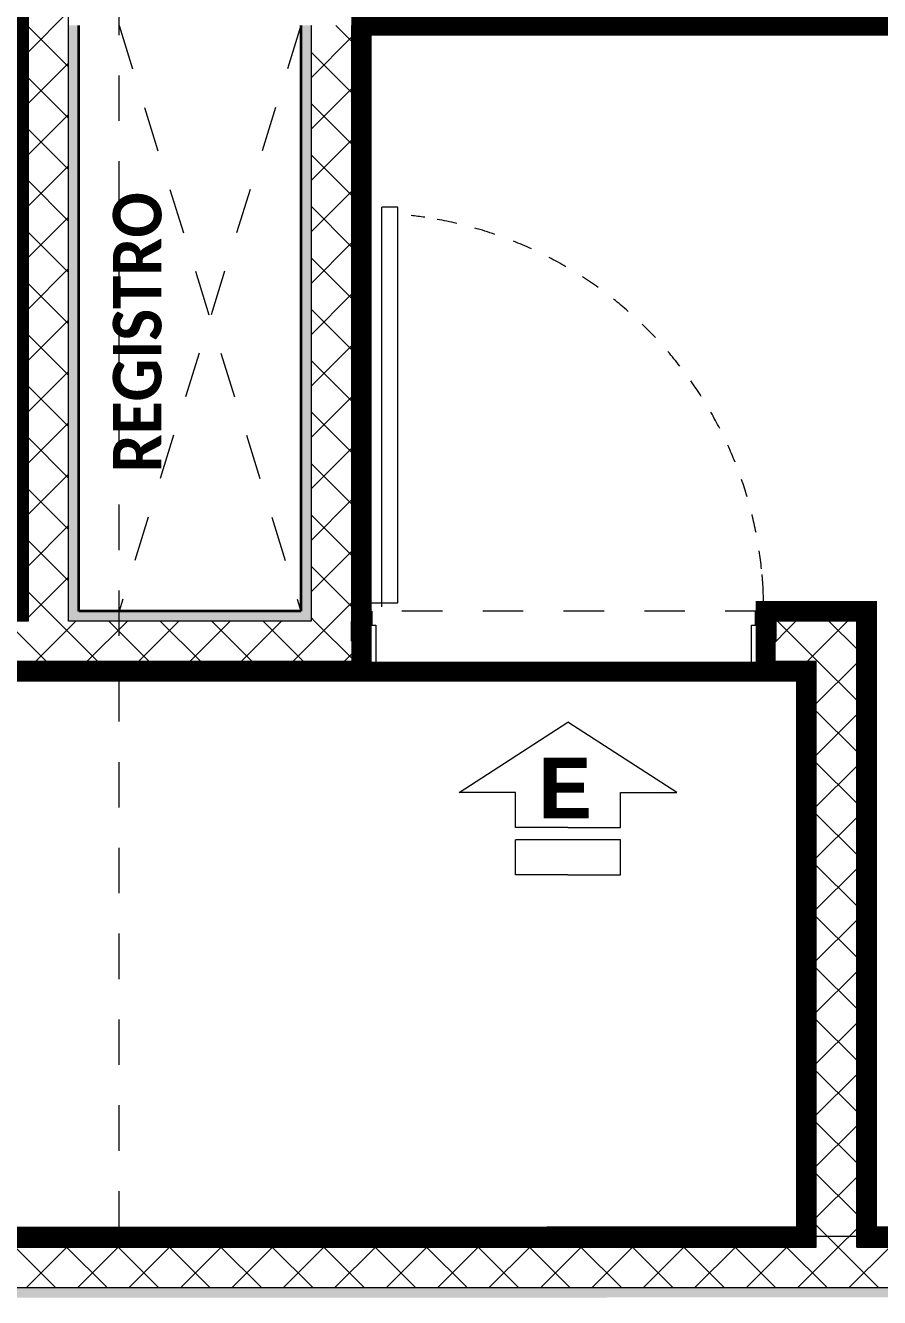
# Model space of a CAD drawing. Header units: metres. Extents: x -144 to 1000, y -717 to 29.
# Drawn here: x 558.83 to 560.943, y -557.42 to -554.27 of the extents above; entities that cross this region are included whole.
import ezdxf

# ---------------------------------------------------------------- set-up
doc = ezdxf.new("R2010")
doc.units = ezdxf.units.M
for name, pattern in [('Basculante', [0.11625, 0.075, -0.04125]), ('basculante modificado', [0.18, 0.1125, -0.0675]), ('Trazo', [0.45, 0.225, -0.225])]:
    doc.linetypes.add(name, pattern=pattern)
doc.layers.get('0').update_dxf_attribs({"color": 1})
doc.layers.add('00-MEDICION', color=30, linetype='Continuous')
for name, color, linetype, lineweight in [('A-DETL', 1, 'Continuous', 9), ('A-DETL-GENF', 1, 'Continuous', 9), ('A-DOOR', 1, 'Continuous', 9), ('A-DOOR-FRAM', 1, 'Continuous', 9), ('A-DOOR-HDLN', 1, 'Trazo', 20), ('A-WALL', 4, 'Continuous', 9), ('G-ANNO-TEXT', 2, 'Continuous', 9)]:
    doc.layers.add(name, color=color, linetype=linetype, lineweight=lineweight)
doc.layers.add('A-WALL-PATT', color=7, linetype='Continuous', lineweight=35, true_color=0x9c9c9c)
doc.styles.add('Calibri_B_1', font='calibrib.ttf', dxfattribs={"height": 0.135})
doc.styles.add('Courier New_B', font='courbd.ttf', dxfattribs={"height": 0.1125})

# ---------------------------------------------------------------- blocks, each defined once
blk = doc.blocks.new('O')
at = {"layer": 'A-WALL-PATT', "lineweight": 5, "true_color": 0x747474}
h = blk.add_hatch(color=8, dxfattribs=at)
h.paths.add_polyline_path([(563.6777, -492.7188), (563.6777, -490.7688), (563.6527, -490.7688), (563.6527, -492.7188)])
h.paths.add_polyline_path([(563.6527, -490.6188), (563.6777, -490.6188), (563.6777, -485.6688), (563.6527, -485.6688), (563.6527, -490.4938)])
h.paths.add_polyline_path([(563.6777, -485.5188), (563.6777, -485.119), (563.6527, -485.119), (563.6527, -485.5188)])
at = {"layer": 'A-WALL-PATT', "true_color": 0x747474}
h = blk.add_hatch(color=8, dxfattribs=at)
h.paths.add_polyline_path([(563.8027, -492.7188), (563.8027, -491.2688), (563.7777, -491.2688), (563.7777, -492.7188)])
h.paths.add_polyline_path([(563.7777, -491.1188), (563.8027, -491.1188), (563.8027, -488.8188), (563.7777, -488.8188), (563.7777, -490.9987)])
h.paths.add_polyline_path([(563.7777, -488.6688), (563.8027, -488.6688), (563.8027, -485.269), (563.7777, -485.269), (563.7777, -488.1128)])
for points in [[(564.3777, -492.7188), (564.3777, -491.2688), (564.3527, -491.2688), (564.3527, -492.7188)], [(565.728, -494.2688), (565.753, -494.2688), (565.753, -492.7438), (565.728, -492.7438), (565.728, -493.6334)]]:
    blk.add_hatch(color=8, dxfattribs=at).paths.add_polyline_path(points)
at = {"layer": 'A-WALL-PATT', "lineweight": 5, "true_color": 0x747474}
for points in [[(564.5027, -492.7188), (564.5027, -491.2688), (564.4777, -491.2688), (564.4777, -492.7188)], [(565.603, -494.2688), (565.628, -494.2688), (565.628, -492.8688), (565.603, -492.8688), (565.603, -493.6334)]]:
    blk.add_hatch(color=8, dxfattribs=at).paths.add_polyline_path(points)
h = blk.add_hatch(color=8, dxfattribs=at)
h.paths.add_polyline_path([(562.4276, -492.7938), (562.4526, -492.7938), (562.4526, -492.7188), (562.1527, -492.7188), (562.1538, -492.7438), (562.4276, -492.7438), (562.4276, -492.7538)])
h.paths.add_polyline_path([(560.2274, -492.7938), (560.2274, -492.7188), (560.2024, -492.7188), (560.2024, -492.7938)])
h.paths.add_polyline_path([(564.4992, -492.7938), (564.5028, -492.7938), (564.5027, -492.7188), (564.4777, -492.7188), (564.4778, -492.7938)])
h.paths.add_polyline_path([(559.1774, -492.7938), (559.2024, -492.7938), (559.2024, -492.7188), (558.9524, -492.7188), (558.9524, -492.7438), (559.1774, -492.7438), (559.1774, -492.7538)])
h.paths.add_polyline_path([(563.4526, -492.7938), (563.4776, -492.7938), (563.4776, -492.7438), (563.6777, -492.7438), (563.6777, -492.7188), (563.4526, -492.7188), (563.4526, -492.7538)])
h.paths.add_polyline_path([(565.5028, -492.7938), (565.5278, -492.7938), (565.5278, -492.7438), (565.753, -492.7438), (565.753, -492.7188), (565.5028, -492.7188), (565.5028, -492.7538)])
h.paths.add_polyline_path([(564.3777, -492.7438), (564.3777, -492.7188), (563.7777, -492.7188), (563.7777, -492.7438), (564.3527, -492.7438)])
h.paths.add_polyline_path([(560.3294, -492.7438), (560.9277, -492.7438), (560.9277, -492.7188), (560.3277, -492.7188), (560.3277, -492.7438)])
h.paths.add_polyline_path([(562.0517, -492.7438), (562.0527, -492.7438), (562.0527, -492.7188), (561.0277, -492.7188), (561.0277, -492.7438), (561.6928, -492.7438)])
at = {"layer": 'A-WALL-PATT', "true_color": 0x747474}
h = blk.add_hatch(color=8, dxfattribs=at)
h.paths.add_polyline_path([(565.603, -492.8688), (565.628, -492.8688), (565.628, -492.8438), (565.5028, -492.8438), (565.5028, -492.8688), (565.5278, -492.8688)])
h.paths.add_polyline_path([(559.1774, -492.8688), (559.2024, -492.8688), (559.2024, -492.8438), (559.0774, -492.8438), (559.0774, -492.8688), (559.1024, -492.8688)])
h.paths.add_polyline_path([(560.3527, -492.8688), (562.4526, -492.8688), (562.4526, -492.8438), (560.2024, -492.8438), (560.2024, -492.8688), (560.2124, -492.8688)])
h.paths.add_polyline_path([(564.4777, -492.8688), (564.5028, -492.8688), (564.5028, -492.8438), (563.4526, -492.8438), (563.4526, -492.8688), (564.3777, -492.8688)])
at = {"layer": 'A-WALL-PATT', "lineweight": 5, "true_color": 0x747474}
h = blk.add_hatch(color=8, dxfattribs=at)
h.paths.add_polyline_path([(561.2028, -494.2938), (565.628, -494.2938), (565.628, -494.2688), (561.2028, -494.2691)])
h.paths.add_polyline_path([(566.2277, -494.2938), (567.0027, -494.2938), (567.0027, -494.2688), (565.728, -494.2688), (565.728, -494.2938), (566.028, -494.2938)])
at = {"layer": 'A-WALL-PATT', "true_color": 0x747474}
h = blk.add_hatch(color=8, dxfattribs=at)
h.paths.add_polyline_path([(564.1631, -494.4188), (566.2277, -494.4184), (566.2277, -494.3938), (561.2275, -494.3938), (561.2275, -494.2938), (561.2028, -494.2939), (561.2028, -494.4188), (563.8831, -494.4188)])
h.paths.add_polyline_path([(566.3527, -494.4188), (567.0027, -494.4184), (567.0027, -494.2938), (566.9777, -494.2938), (566.9777, -494.3938), (566.3277, -494.3938), (566.3277, -494.4188)])
at = {"layer": 'A-DETL', "color": 7, "linetype": 'basculante modificado'}
for p, q in [((563.9026, -494.2677), (563.9026, -485.6688)), ((564.3527, -491.2688), (563.9026, -492.7188)), ((563.9026, -491.2688), (564.3527, -492.7188)), ((567.0025, -494.2677), (561.2025, -494.2677))]:
    blk.add_line(p, q, dxfattribs=at)
at = {"layer": 'A-DETL-GENF', "linetype": 'Basculante'}
for p, q in [((564.5028, -492.7188), (564.5028, -492.8688)), ((565.5028, -492.7188), (564.5028, -492.7188)), ((565.5028, -492.8688), (565.5028, -492.7188)), ((564.5028, -492.8688), (565.5028, -492.8688))]:
    blk.add_line(p, q, dxfattribs=at)
at = {"layer": 'A-DETL-GENF'}
for p, q in [((564.7444, -493.1679), (565.0135, -492.9943)), ((565.2826, -493.1679), (565.0135, -492.9943)), ((564.8833, -493.1679), (564.7444, -493.1679)), ((564.8833, -493.2547), (564.8833, -493.1679)), ((565.1437, -493.2547), (565.1437, -493.1679)), ((565.1437, -493.1679), (565.2826, -493.1679)), ((565.0135, -493.2547), (564.8833, -493.2547)), ((564.8833, -493.3718), (564.8833, -493.285)), ((565.1437, -493.285), (564.8833, -493.285)), ((565.0135, -493.2547), (565.1437, -493.2547)), ((565.1437, -493.3718), (565.1437, -493.285)), ((565.0135, -493.3718), (564.8833, -493.3718)), ((565.0135, -493.3718), (565.1437, -493.3718))]:
    blk.add_line(p, q, dxfattribs=at)
at = {"layer": 'A-DOOR', "lineweight": 15}
for p, q in [((564.5928, -491.7188), (564.5528, -491.7188)), ((564.5528, -492.7088), (564.5528, -491.7188)), ((564.5928, -492.6988), (564.5928, -491.7188)), ((564.5028, -492.7088), (564.5178, -492.7088)), ((564.5178, -492.6988), (564.5928, -492.6988)), ((564.5178, -492.7088), (564.5178, -492.6988))]:
    blk.add_line(p, q, dxfattribs=at)
at = {"layer": 'A-DOOR'}
blk.add_line((564.5028, -492.7188), (564.5028, -492.8688), dxfattribs=at)
for start, end in [(81.55, 83.5406), (76.8489, 79.7418), (76.8489, 79.7418), (71.1143, 74.1684), (65.4451, 68.2717), (59.8378, 62.634), (54.2878, 57.0559), (48.7903, 51.5328), (43.3395, 46.0594), (37.9295, 40.6298), (32.5538, 35.2378), (27.2056, 29.8767), (21.8777, 24.5395), (16.5629, 19.2191), (11.2538, 13.9081), (5.9429, 8.5991), (0, 5.1398)]:
    blk.add_arc((564.5146, -492.7165), 0.9833, start, end, dxfattribs=at)
at = {"layer": 'A-DOOR-FRAM', "lineweight": 15}
for p, q in [((564.5028, -492.7188), (564.5278, -492.7188)), ((564.5278, -492.7188), (564.5278, -492.7538)), ((565.4778, -492.7188), (565.5028, -492.7188)), ((565.4778, -492.7538), (565.4778, -492.7188)), ((564.5278, -492.7538), (564.5378, -492.7538)), ((564.5378, -492.7538), (564.5378, -492.8688)), ((565.4678, -492.7538), (565.4778, -492.7538)), ((565.4678, -492.8688), (565.4678, -492.7538)), ((564.5378, -492.8688), (564.5028, -492.8688)), ((565.5028, -492.8688), (565.4678, -492.8688))]:
    blk.add_line(p, q, dxfattribs=at)
at = {"layer": 'A-DOOR-HDLN'}
blk.add_line((565.5028, -492.8688), (565.5028, -492.7188), dxfattribs=at)
at = {"layer": 'A-WALL'}
for p, q in [((563.6777, -485.119), (563.6777, -492.7438)), ((563.7777, -492.7438), (563.7777, -485.119)), ((564.3777, -491.2688), (564.3777, -492.7438)), ((564.4777, -491.2688), (564.4777, -492.7438)), ((563.6777, -492.7438), (563.4776, -492.7438)), ((564.3777, -492.7438), (563.7777, -492.7438)), ((564.4778, -492.7938), (564.4778, -492.7438)), ((565.5278, -492.7438), (565.5278, -492.7938)), ((565.728, -492.7438), (565.5278, -492.7438)), ((565.728, -494.2938), (565.728, -492.7438)), ((564.4778, -492.7938), (564.5028, -492.7938)), ((565.5028, -492.7938), (565.5278, -492.7938)), ((564.5028, -492.8438), (563.4526, -492.8438)), ((565.628, -492.8438), (565.5028, -492.8438)), ((565.628, -494.2938), (565.628, -492.8438)), ((561.2275, -494.2938), (565.628, -494.2938)), ((565.728, -494.2938), (566.9777, -494.2938)), ((561.2275, -494.3938), (566.2277, -494.3938))]:
    blk.add_line(p, q, dxfattribs=at)
at = {"layer": 'A-WALL', "lineweight": 35}
for p, q in [((563.8027, -492.7188), (563.8027, -491.2688)), ((564.3527, -491.2688), (564.3527, -492.7188)), ((564.5027, -491.2688), (566.8525, -491.2688)), ((564.5027, -492.7188), (564.5027, -491.2688)), ((564.3527, -492.7188), (563.8027, -492.7188)), ((564.5028, -492.8688), (564.5028, -492.7188)), ((565.753, -492.7188), (565.5028, -492.7188)), ((565.5028, -492.7188), (565.5028, -492.8688)), ((565.753, -494.2688), (565.753, -492.7188)), ((563.4526, -492.8688), (564.5028, -492.8688)), ((565.5028, -492.8688), (565.603, -492.8688)), ((565.603, -492.8688), (565.603, -494.2688)), ((565.603, -494.2688), (561.2025, -494.2688)), ((567.0027, -494.2688), (565.753, -494.2688))]:
    blk.add_line(p, q, dxfattribs=at)
at = {"layer": 'A-WALL-PATT', "color": 1, "lineweight": 5, "true_color": 0xff0000}
for p, q in [((563.6777, -491.3346), (563.7777, -491.2346)), ((564.3777, -491.271), (564.38, -491.2688)), ((564.4777, -491.3076), (564.4389, -491.2688)), ((563.7777, -491.3713), (563.6777, -491.2713)), ((564.3777, -491.3982), (564.4777, -491.2982)), ((563.6777, -491.4618), (563.7777, -491.3618)), ((564.4777, -491.4349), (564.3777, -491.3349)), ((563.7777, -491.4985), (563.6777, -491.3985)), ((564.3777, -491.5255), (564.4777, -491.4255)), ((563.6777, -491.5891), (563.7777, -491.4891)), ((564.4777, -491.5621), (564.3777, -491.4621)), ((563.7777, -491.6258), (563.6777, -491.5258)), ((564.3777, -491.6528), (564.4777, -491.5528)), ((564.4777, -491.6894), (564.3777, -491.5894)), ((563.6777, -491.7164), (563.7777, -491.6164)), ((563.7777, -491.7531), (563.6777, -491.6531)), ((564.3777, -491.7801), (564.4777, -491.6801)), ((564.4777, -491.8167), (564.3777, -491.7167)), ((563.6777, -491.8437), (563.7777, -491.7437)), ((563.7777, -491.8804), (563.6777, -491.7804)), ((564.3777, -491.9074), (564.4777, -491.8074)), ((564.4777, -491.944), (564.3777, -491.844)), ((563.6777, -491.971), (563.7777, -491.871)), ((563.7777, -492.0076), (563.6777, -491.9076)), ((564.3777, -492.0346), (564.4777, -491.9346)), ((564.4777, -492.0713), (564.3777, -491.9713)), ((563.6777, -492.0982), (563.7777, -491.9982)), ((563.7777, -492.1349), (563.6777, -492.0349)), ((564.3777, -492.1619), (564.4777, -492.0619)), ((564.4777, -492.1985), (564.3777, -492.0985)), ((563.6777, -492.2255), (563.7777, -492.1255)), ((563.7777, -492.2622), (563.6777, -492.1622)), ((564.3777, -492.2892), (564.4777, -492.1892)), ((564.4777, -492.3258), (564.3777, -492.2258)), ((563.6777, -492.3528), (563.7777, -492.2528)), ((563.7777, -492.3895), (563.6777, -492.2895)), ((564.3777, -492.4165), (564.4777, -492.3165)), ((564.4777, -492.4531), (564.3777, -492.3531)), ((563.6777, -492.4801), (563.7777, -492.3801)), ((563.7777, -492.5168), (563.6777, -492.4168)), ((564.3777, -492.5438), (564.4777, -492.4438)), ((564.4777, -492.5804), (564.3777, -492.4804)), ((563.6777, -492.6074), (563.7777, -492.5074)), ((563.7777, -492.644), (563.6777, -492.544)), ((564.3777, -492.671), (564.4777, -492.571)), ((564.4777, -492.7076), (564.3777, -492.6076)), ((563.6777, -492.7346), (563.7777, -492.6346)), ((563.7502, -492.7438), (563.6777, -492.6713)), ((564.4323, -492.7438), (564.4777, -492.6983)), ((563.7229, -492.8438), (563.6229, -492.7438)), ((563.6959, -492.8438), (563.7959, -492.7438)), ((563.8502, -492.8438), (563.7502, -492.7438)), ((563.8232, -492.8438), (563.9232, -492.7438)), ((563.9775, -492.8438), (563.8775, -492.7438)), ((563.9505, -492.8438), (564.0505, -492.7438)), ((564.1047, -492.8438), (564.0047, -492.7438)), ((564.0777, -492.8438), (564.1777, -492.7438)), ((564.232, -492.8438), (564.132, -492.7438)), ((564.205, -492.8438), (564.305, -492.7438)), ((564.3593, -492.8438), (564.2593, -492.7438)), ((564.3323, -492.8438), (564.4323, -492.7438)), ((564.3866, -492.7438), (564.3777, -492.7349)), ((564.4866, -492.8438), (564.3866, -492.7438)), ((565.5028, -492.8188), (565.5778, -492.7438)), ((565.6321, -492.8438), (565.5321, -492.7438)), ((565.6051, -492.8438), (565.7051, -492.7438)), ((565.728, -492.8124), (565.6594, -492.7438)), ((564.4596, -492.8438), (564.5028, -492.8005)), ((565.5048, -492.8438), (565.5028, -492.8418)), ((565.728, -492.9397), (565.6321, -492.8438)), ((565.628, -492.9481), (565.728, -492.8481)), ((565.728, -493.067), (565.628, -492.967)), ((565.628, -493.0754), (565.728, -492.9754)), ((565.728, -493.1943), (565.628, -493.0943)), ((565.628, -493.2027), (565.728, -493.1027)), ((565.728, -493.3215), (565.628, -493.2215)), ((565.628, -493.3299), (565.728, -493.2299)), ((565.728, -493.4488), (565.628, -493.3488)), ((565.628, -493.4572), (565.728, -493.3572)), ((565.728, -493.5761), (565.628, -493.4761)), ((565.628, -493.5845), (565.728, -493.4845)), ((565.728, -493.7034), (565.628, -493.6034)), ((565.628, -493.7118), (565.728, -493.6118)), ((565.728, -493.8307), (565.628, -493.7307)), ((565.628, -493.8391), (565.728, -493.7391)), ((565.728, -493.9579), (565.628, -493.8579)), ((565.628, -493.9663), (565.728, -493.8663)), ((565.728, -494.0852), (565.628, -493.9852)), ((565.628, -494.0936), (565.728, -493.9936)), ((565.728, -494.2125), (565.628, -494.1125)), ((565.628, -494.2209), (565.728, -494.1209)), ((565.682, -494.2938), (565.628, -494.2398)), ((565.6825, -494.2938), (565.728, -494.2482)), ((563.7455, -494.3938), (563.6455, -494.2938)), ((563.6733, -494.3938), (563.7733, -494.2938)), ((563.8728, -494.3938), (563.7728, -494.2938)), ((563.8005, -494.3938), (563.9005, -494.2938)), ((564.0001, -494.3938), (563.9001, -494.2938)), ((563.9278, -494.3938), (564.0278, -494.2938)), ((564.1274, -494.3938), (564.0274, -494.2938)), ((564.0551, -494.3938), (564.1551, -494.2938)), ((564.2547, -494.3938), (564.1547, -494.2938)), ((564.1824, -494.3938), (564.2824, -494.2938)), ((564.3819, -494.3938), (564.2819, -494.2938)), ((564.3097, -494.3938), (564.4097, -494.2938)), ((564.5092, -494.3938), (564.4092, -494.2938)), ((564.4369, -494.3938), (564.5369, -494.2938)), ((564.6365, -494.3938), (564.5365, -494.2938)), ((564.5642, -494.3938), (564.6642, -494.2938)), ((564.7638, -494.3938), (564.6638, -494.2938)), ((564.6915, -494.3938), (564.7915, -494.2938)), ((564.8911, -494.3938), (564.7911, -494.2938)), ((564.8188, -494.3938), (564.9188, -494.2938)), ((565.0183, -494.3938), (564.9183, -494.2938)), ((564.9461, -494.3938), (565.0461, -494.2938)), ((565.1456, -494.3938), (565.0456, -494.2938)), ((565.0733, -494.3938), (565.1733, -494.2938)), ((565.2729, -494.3938), (565.1729, -494.2938)), ((565.2006, -494.3938), (565.3006, -494.2938)), ((565.4002, -494.3938), (565.3002, -494.2938)), ((565.3279, -494.3938), (565.4279, -494.2938)), ((565.5275, -494.3938), (565.4275, -494.2938)), ((565.4552, -494.3938), (565.5552, -494.2938)), ((565.6547, -494.3938), (565.5547, -494.2938)), ((565.5825, -494.3938), (565.6825, -494.2938)), ((565.782, -494.3938), (565.682, -494.2938)), ((565.7097, -494.3938), (565.8097, -494.2938))]:
    blk.add_line(p, q, dxfattribs=at)
at = {"layer": 'G-ANNO-TEXT', "style": 'Calibri_B_1', "width": 0.9}
blk.add_text('REGISTRO', height=0.12, rotation=90, dxfattribs=at).set_placement((564.0074, -492.3749))
at = {"layer": 'G-ANNO-TEXT', "style": 'Courier New_B', "width": 0.9}
blk.add_text('E', height=0.15, dxfattribs=at).set_placement((564.9384, -493.2322))

msp = doc.modelspace()

# ---------------------------------------------------------------- linework, layer by layer
at = {"layer": '00-MEDICION', "const_width": 0.05}
for points in [[(562.9614, -548.2702), (558.9614, -548.2702), (558.9614, -551.67), (559.5611, -551.67), (559.5614, -551.82), (558.9614, -551.82), (558.9614, -554.12), (560.3611, -554.12), (560.3611, -551.67), (562.0614, -551.67), (562.0614, -551.82), (560.4611, -551.82), (560.4611, -554.12), (561.8611, -554.12), (561.8611, -552.6201), (562.0111, -552.6201), (562.0111, -554.27), (559.6614, -554.27), (559.6614, -555.87), (560.6614, -555.87)], [(560.6614, -555.87), (560.6614, -555.72), (560.9116, -555.72), (560.9116, -557.2689), (566.5115, -557.2689)]]:
    msp.add_lwpolyline(points, dxfattribs=at)
at = {"layer": '00-MEDICION', "color": 5, "const_width": 0.05}
msp.add_lwpolyline([(554.261, -555.87), (554.2612, -557.27), (560.7616, -557.2689), (560.7616, -555.87), (558.6112, -555.87), (558.6112, -555.72), (558.8114, -555.72), (558.8114, -553.62), (557.311, -553.62), (557.3114, -553.77), (556.2114, -553.77), (556.2114, -555.7198), (557.2114, -555.72), (557.2114, -554.57), (557.3114, -554.57), (557.3114, -555.72), (557.6112, -555.72), (557.6112, -555.87), (554.261, -555.87)], dxfattribs=at)

# ---------------------------------------------------------------- block references
at = {"color": 3}
msp.add_blockref('O', (-4.8414, -63.0012), dxfattribs=at)

doc.saveas('drawing.dxf')
